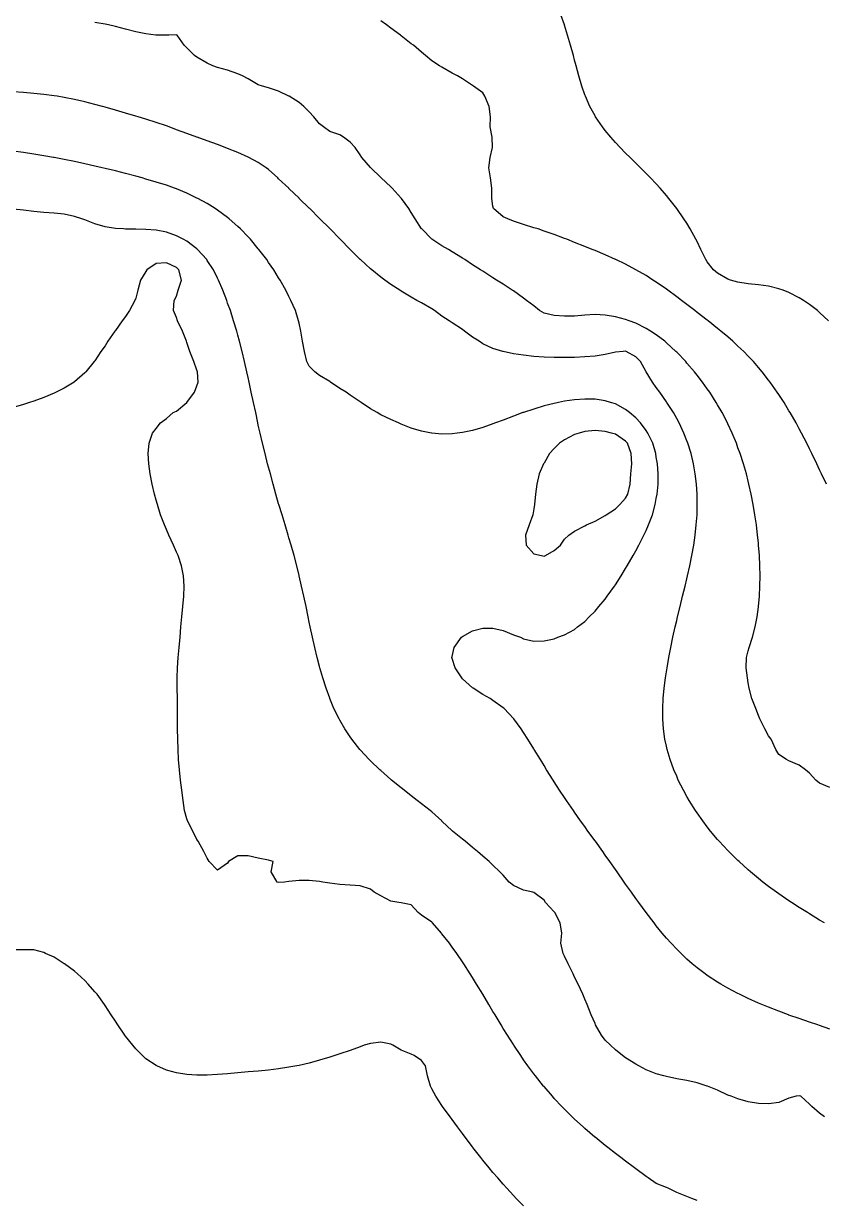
# Model space of a CAD drawing. Extents: x 771911 to 772814, y 1416488 to 1417835.
# Drawn here: x 772115.4 to 772193.8, y 1417049.1 to 1417164.3 of the extents above; entities that cross this region are included whole.
import ezdxf

# ---------------------------------------------------------------- set-up
doc = ezdxf.new("R2010")
doc.units = 0
doc.header["$MEASUREMENT"] = 0
for name, color, linetype in [('751', 1, 'CONTINUOUS'), ('751.5', 1, 'CONTINUOUS'), ('752', 1, 'CONTINUOUS'), ('752.5', 1, 'CONTINUOUS'), ('753', 1, 'CONTINUOUS'), ('753.5', 1, 'CONTINUOUS'), ('754', 1, 'CONTINUOUS'), ('754.5', 1, 'CONTINUOUS')]:
    doc.layers.add(name, color=color, linetype=linetype)

msp = doc.modelspace()

# ---------------------------------------------------------------- linework, layer by layer
at = {"layer": '751', "color": 0, "linetype": 'Continuous'}
msp.add_polyline3d([(772164.43, 1417048.47, 751), (772163.71, 1417049.21, 751), (772163.43, 1417049.5, 751), (772162.78, 1417050.21, 751), (772162.43, 1417050.59, 751), (772161.89, 1417051.21, 751), (772161.43, 1417051.74, 751), (772161.05, 1417052.21, 751), (772160.43, 1417052.97, 751), (772160.25, 1417053.21, 751), (772159.47, 1417054.21, 751), (772159.43, 1417054.25, 751), (772158.71, 1417055.21, 751), (772158.43, 1417055.57, 751), (772157.96, 1417056.21, 751), (772157.43, 1417056.93, 751), (772157.23, 1417057.21, 751), (772156.5, 1417058.21, 751), (772156.43, 1417058.31, 751), (772155.82, 1417059.21, 751), (772155.43, 1417059.96, 751), (772155.31, 1417060.21, 751), (772155.02, 1417061.21, 751), (772154.81, 1417062.21, 751), (772154.43, 1417062.73, 751), (772153.7, 1417063.21, 751), (772153.43, 1417063.35, 751), (772152.43, 1417063.74, 751), (772151.63, 1417064.21, 751), (772151.43, 1417064.32, 751), (772150.43, 1417064.53, 751), (772149.43, 1417064.39, 751), (772148.82, 1417064.21, 751), (772148.43, 1417064.07, 751), (772147.43, 1417063.71, 751), (772146.43, 1417063.36, 751), (772145.94, 1417063.21, 751), (772145.43, 1417063.04, 751), (772144.43, 1417062.74, 751), (772143.43, 1417062.47, 751), (772142.43, 1417062.24, 751), (772142.22, 1417062.21, 751), (772141.43, 1417062.06, 751), (772140.43, 1417061.91, 751), (772139.43, 1417061.76, 751), (772138.43, 1417061.66, 751), (772137.43, 1417061.6, 751), (772136.43, 1417061.52, 751), (772135.43, 1417061.42, 751), (772134.43, 1417061.34, 751), (772133.43, 1417061.29, 751), (772132.43, 1417061.29, 751), (772131.43, 1417061.36, 751), (772130.43, 1417061.52, 751), (772129.43, 1417061.79, 751), (772128.48, 1417062.21, 751), (772128.43, 1417062.23, 751), (772127.43, 1417062.89, 751), (772127.09, 1417063.21, 751), (772126.43, 1417063.87, 751), (772126.14, 1417064.21, 751), (772125.43, 1417065.09, 751), (772125.35, 1417065.21, 751), (772124.66, 1417066.21, 751), (772124.43, 1417066.56, 751), (772124.03, 1417067.21, 751), (772123.43, 1417068.12, 751), (772123.38, 1417068.21, 751), (772122.64, 1417069.21, 751), (772122.43, 1417069.46, 751), (772121.76, 1417070.21, 751), (772121.43, 1417070.55, 751), (772120.72, 1417071.21, 751), (772120.43, 1417071.46, 751), (772119.44, 1417072.21, 751), (772119.43, 1417072.21, 751), (772118.43, 1417072.84, 751), (772117.6, 1417073.21, 751), (772117.43, 1417073.29, 751), (772116.43, 1417073.57, 751), (772115.43, 1417073.58, 751), (772114.43, 1417073.58, 751)], dxfattribs=at)
at = {"layer": '751.5', "color": 0, "linetype": 'Continuous'}
msp.add_polyline3d([(772181.43, 1417049, 751.5), (772180.91, 1417049.21, 751.5), (772180.43, 1417049.38, 751.5), (772179.43, 1417049.78, 751.5), (772178.59, 1417050.21, 751.5), (772178.43, 1417050.28, 751.5), (772177.43, 1417050.67, 751.5), (772176.62, 1417051.21, 751.5), (772176.43, 1417051.34, 751.5), (772175.43, 1417052.1, 751.5), (772175.29, 1417052.21, 751.5), (772174.43, 1417052.85, 751.5), (772173.97, 1417053.21, 751.5), (772173.43, 1417053.61, 751.5), (772172.67, 1417054.21, 751.5), (772172.43, 1417054.39, 751.5), (772171.43, 1417055.2, 751.5), (772171.42, 1417055.21, 751.5), (772170.43, 1417056.05, 751.5), (772170.26, 1417056.21, 751.5), (772169.43, 1417056.96, 751.5), (772169.18, 1417057.21, 751.5), (772168.43, 1417057.94, 751.5), (772168.18, 1417058.21, 751.5), (772167.43, 1417059, 751.5), (772167.25, 1417059.21, 751.5), (772166.43, 1417060.16, 751.5), (772166.39, 1417060.21, 751.5), (772165.6, 1417061.21, 751.5), (772165.43, 1417061.42, 751.5), (772164.85, 1417062.21, 751.5), (772164.43, 1417062.8, 751.5), (772164.15, 1417063.21, 751.5), (772163.48, 1417064.21, 751.5), (772163.43, 1417064.28, 751.5), (772162.85, 1417065.21, 751.5), (772162.43, 1417065.87, 751.5), (772162.23, 1417066.21, 751.5), (772161.63, 1417067.21, 751.5), (772161.43, 1417067.53, 751.5), (772161.03, 1417068.21, 751.5), (772160.43, 1417069.21, 751.5), (772160.43, 1417069.21, 751.5), (772159.83, 1417070.21, 751.5), (772159.43, 1417070.84, 751.5), (772159.2, 1417071.21, 751.5), (772158.56, 1417072.21, 751.5), (772158.43, 1417072.39, 751.5), (772157.9, 1417073.21, 751.5), (772157.43, 1417073.84, 751.5), (772157.18, 1417074.21, 751.5), (772156.43, 1417075.13, 751.5), (772156.37, 1417075.21, 751.5), (772155.51, 1417076.21, 751.5), (772155.43, 1417076.28, 751.5), (772154.43, 1417076.96, 751.5), (772154.11, 1417077.21, 751.5), (772153.43, 1417077.97, 751.5), (772152.43, 1417078.16, 751.5), (772152.21, 1417078.21, 751.5), (772151.43, 1417078.35, 751.5), (772150.43, 1417078.87, 751.5), (772149.79, 1417079.21, 751.5), (772149.43, 1417079.52, 751.5), (772148.43, 1417079.85, 751.5), (772147.43, 1417079.91, 751.5), (772146.43, 1417079.98, 751.5), (772145.43, 1417080.11, 751.5), (772144.76, 1417080.21, 751.5), (772144.43, 1417080.26, 751.5), (772143.43, 1417080.37, 751.5), (772142.43, 1417080.35, 751.5), (772141.43, 1417080.25, 751.5), (772140.99, 1417080.21, 751.5), (772140.43, 1417080.18, 751.5), (772140.27, 1417080.21, 751.5), (772139.7, 1417081.21, 751.5), (772139.89, 1417082.21, 751.5), (772139.43, 1417082.36, 751.5), (772138.43, 1417082.55, 751.5), (772137.43, 1417082.78, 751.5), (772136.43, 1417082.78, 751.5), (772135.53, 1417082.21, 751.5), (772135.43, 1417082.07, 751.5), (772134.43, 1417081.38, 751.5), (772133.63, 1417082.21, 751.5), (772133.43, 1417082.55, 751.5), (772133.1, 1417083.21, 751.5), (772132.55, 1417084.21, 751.5), (772132.43, 1417084.39, 751.5), (772132.01, 1417085.21, 751.5), (772131.51, 1417086.21, 751.5), (772131.43, 1417086.41, 751.5), (772131.22, 1417087.21, 751.5), (772131.09, 1417088.21, 751.5), (772130.95, 1417089.21, 751.5), (772130.83, 1417090.21, 751.5), (772130.72, 1417091.21, 751.5), (772130.63, 1417092.21, 751.5), (772130.58, 1417093.21, 751.5), (772130.54, 1417094.21, 751.5), (772130.53, 1417095.21, 751.5), (772130.52, 1417096.21, 751.5), (772130.52, 1417097.21, 751.5), (772130.51, 1417098.21, 751.5), (772130.49, 1417099.21, 751.5), (772130.5, 1417100.21, 751.5), (772130.53, 1417101.21, 751.5), (772130.59, 1417102.21, 751.5), (772130.68, 1417103.21, 751.5), (772130.77, 1417104.21, 751.5), (772130.85, 1417105.21, 751.5), (772130.93, 1417106.21, 751.5), (772131.03, 1417107.21, 751.5), (772131.13, 1417108.21, 751.5), (772131.18, 1417109.21, 751.5), (772131.12, 1417110.21, 751.5), (772130.92, 1417111.21, 751.5), (772130.57, 1417112.21, 751.5), (772130.43, 1417112.55, 751.5), (772130.12, 1417113.21, 751.5), (772129.66, 1417114.21, 751.5), (772129.43, 1417114.76, 751.5), (772129.23, 1417115.21, 751.5), (772128.86, 1417116.21, 751.5), (772128.55, 1417117.21, 751.5), (772128.43, 1417117.65, 751.5), (772128.28, 1417118.21, 751.5), (772128.05, 1417119.21, 751.5), (772127.85, 1417120.21, 751.5), (772127.71, 1417121.21, 751.5), (772127.65, 1417122.21, 751.5), (772127.73, 1417123.21, 751.5), (772128.08, 1417124.21, 751.5), (772128.43, 1417124.66, 751.5), (772128.84, 1417125.21, 751.5), (772129.43, 1417125.63, 751.5), (772130.1, 1417126.21, 751.5), (772130.43, 1417126.37, 751.5), (772131.43, 1417127.21, 751.5), (772131.43, 1417127.21, 751.5), (772132.2, 1417128.21, 751.5), (772132.43, 1417128.83, 751.5), (772132.54, 1417129.21, 751.5), (772132.48, 1417130.21, 751.5), (772132.43, 1417130.37, 751.5), (772132.13, 1417131.21, 751.5), (772131.73, 1417132.21, 751.5), (772131.43, 1417133.07, 751.5), (772131.39, 1417133.21, 751.5), (772131.01, 1417134.21, 751.5), (772130.53, 1417135.21, 751.5), (772130.43, 1417135.54, 751.5), (772130.14, 1417136.21, 751.5), (772130.2, 1417137.21, 751.5), (772130.43, 1417137.63, 751.5), (772130.6, 1417138.21, 751.5), (772130.92, 1417139.21, 751.5), (772130.65, 1417140.21, 751.5), (772130.43, 1417140.42, 751.5), (772129.43, 1417140.9, 751.5), (772128.43, 1417140.84, 751.5), (772127.52, 1417140.21, 751.5), (772127.43, 1417140.05, 751.5), (772126.88, 1417139.21, 751.5), (772126.62, 1417138.21, 751.5), (772126.43, 1417137.42, 751.5), (772126.35, 1417137.21, 751.5), (772125.82, 1417136.21, 751.5), (772125.43, 1417135.64, 751.5), (772125.09, 1417135.21, 751.5), (772124.43, 1417134.27, 751.5), (772124.38, 1417134.21, 751.5), (772123.68, 1417133.21, 751.5), (772123.43, 1417132.77, 751.5), (772123.02, 1417132.21, 751.5), (772122.43, 1417131.3, 751.5), (772122.35, 1417131.21, 751.5), (772121.53, 1417130.21, 751.5), (772121.43, 1417130.1, 751.5), (772120.43, 1417129.24, 751.5), (772120.39, 1417129.21, 751.5), (772119.43, 1417128.61, 751.5), (772118.63, 1417128.21, 751.5), (772118.43, 1417128.12, 751.5), (772117.43, 1417127.71, 751.5), (772116.43, 1417127.34, 751.5), (772116.02, 1417127.21, 751.5), (772115.43, 1417127.01, 751.5), (772114.43, 1417126.71, 751.5)], dxfattribs=at)
at = {"layer": '752', "color": 0, "linetype": 'Continuous'}
for points in [[(772193.92, 1417057.21, 752), (772193.43, 1417057.56, 752), (772192.67, 1417058.21, 752), (772192.43, 1417058.44, 752), (772191.58, 1417059.21, 752), (772191.43, 1417059.26, 752), (772191.14, 1417059.21, 752), (772190.43, 1417059.03, 752), (772189.43, 1417058.6, 752), (772188.43, 1417058.48, 752), (772187.43, 1417058.52, 752), (772186.43, 1417058.68, 752), (772185.43, 1417058.96, 752), (772184.76, 1417059.21, 752), (772184.43, 1417059.33, 752), (772183.43, 1417059.82, 752), (772182.44, 1417060.21, 752), (772182.43, 1417060.21, 752), (772181.43, 1417060.54, 752), (772180.43, 1417060.76, 752), (772179.43, 1417060.94, 752), (772178.43, 1417061.14, 752), (772178.17, 1417061.21, 752), (772177.43, 1417061.41, 752), (772176.43, 1417061.82, 752), (772175.71, 1417062.21, 752), (772175.43, 1417062.36, 752), (772174.43, 1417062.97, 752), (772174.13, 1417063.21, 752), (772173.43, 1417063.76, 752), (772172.96, 1417064.21, 752), (772172.43, 1417064.73, 752), (772172.05, 1417065.21, 752), (772171.48, 1417066.21, 752), (772171.43, 1417066.34, 752), (772171.06, 1417067.21, 752), (772170.66, 1417068.21, 752), (772170.43, 1417068.74, 752), (772170.23, 1417069.21, 752), (772169.77, 1417070.21, 752), (772169.43, 1417070.9, 752), (772169.29, 1417071.21, 752), (772168.79, 1417072.21, 752), (772168.43, 1417072.94, 752), (772168.31, 1417073.21, 752), (772168.07, 1417074.21, 752), (772168.17, 1417075.21, 752), (772168.02, 1417076.21, 752), (772167.49, 1417077.21, 752), (772167.43, 1417077.29, 752), (772166.59, 1417078.21, 752), (772166.43, 1417078.42, 752), (772165.43, 1417079.18, 752), (772165.32, 1417079.21, 752), (772164.43, 1417079.43, 752), (772163.43, 1417079.87, 752), (772163.02, 1417080.21, 752), (772162.43, 1417080.87, 752), (772162.1, 1417081.21, 752), (772161.43, 1417081.86, 752), (772161.05, 1417082.21, 752), (772160.43, 1417082.75, 752), (772159.9, 1417083.21, 752), (772159.43, 1417083.61, 752), (772158.69, 1417084.21, 752), (772158.43, 1417084.42, 752), (772157.46, 1417085.21, 752), (772157.43, 1417085.23, 752), (772156.43, 1417086.18, 752), (772156.41, 1417086.21, 752), (772155.43, 1417087.09, 752), (772155.28, 1417087.21, 752), (772154.43, 1417087.88, 752), (772154, 1417088.21, 752), (772153.43, 1417088.65, 752), (772152.72, 1417089.21, 752), (772152.43, 1417089.43, 752), (772151.5, 1417090.21, 752), (772151.43, 1417090.26, 752), (772150.43, 1417091.14, 752), (772150.36, 1417091.21, 752), (772149.43, 1417092.09, 752), (772149.31, 1417092.21, 752), (772148.43, 1417093.17, 752), (772148.4, 1417093.21, 752), (772147.6, 1417094.21, 752), (772147.43, 1417094.45, 752), (772146.92, 1417095.21, 752), (772146.43, 1417096.06, 752), (772146.35, 1417096.21, 752), (772145.85, 1417097.21, 752), (772145.44, 1417098.21, 752), (772145.43, 1417098.22, 752), (772145.07, 1417099.21, 752), (772144.75, 1417100.21, 752), (772144.46, 1417101.21, 752), (772144.43, 1417101.32, 752), (772144.2, 1417102.21, 752), (772143.97, 1417103.21, 752), (772143.75, 1417104.21, 752), (772143.53, 1417105.21, 752), (772143.43, 1417105.69, 752), (772143.33, 1417106.21, 752), (772143.12, 1417107.21, 752), (772142.9, 1417108.21, 752), (772142.68, 1417109.21, 752), (772142.44, 1417110.21, 752), (772142.43, 1417110.24, 752), (772142.2, 1417111.21, 752), (772141.94, 1417112.21, 752), (772141.66, 1417113.21, 752), (772141.43, 1417113.95, 752), (772141.36, 1417114.21, 752), (772141.06, 1417115.21, 752), (772140.76, 1417116.21, 752), (772140.45, 1417117.21, 752), (772140.43, 1417117.28, 752), (772140.17, 1417118.21, 752), (772139.89, 1417119.21, 752), (772139.62, 1417120.21, 752), (772139.43, 1417120.88, 752), (772139.35, 1417121.21, 752), (772139.1, 1417122.21, 752), (772138.85, 1417123.21, 752), (772138.62, 1417124.21, 752), (772138.43, 1417125, 752), (772138.39, 1417125.21, 752), (772138.18, 1417126.21, 752), (772137.97, 1417127.21, 752), (772137.75, 1417128.21, 752), (772137.53, 1417129.21, 752), (772137.43, 1417129.64, 752), (772137.31, 1417130.21, 752), (772137.09, 1417131.21, 752), (772136.85, 1417132.21, 752), (772136.6, 1417133.21, 752), (772136.43, 1417133.79, 752), (772136.32, 1417134.21, 752), (772136.02, 1417135.21, 752), (772135.7, 1417136.21, 752), (772135.43, 1417136.95, 752), (772135.35, 1417137.21, 752), (772134.97, 1417138.21, 752), (772134.54, 1417139.21, 752), (772134.43, 1417139.4, 752), (772134.04, 1417140.21, 752), (772133.43, 1417141.12, 752), (772133.38, 1417141.21, 752), (772132.48, 1417142.21, 752), (772132.43, 1417142.25, 752), (772131.43, 1417143.01, 752), (772131.07, 1417143.21, 752), (772130.43, 1417143.54, 752), (772129.43, 1417143.9, 752), (772128.43, 1417144.08, 752), (772127.43, 1417144.16, 752), (772126.43, 1417144.18, 752), (772125.43, 1417144.2, 752), (772125.24, 1417144.21, 752), (772124.43, 1417144.26, 752), (772123.43, 1417144.42, 752), (772122.43, 1417144.72, 752), (772121.43, 1417145.1, 752), (772121.14, 1417145.21, 752), (772120.43, 1417145.43, 752), (772119.43, 1417145.65, 752), (772118.43, 1417145.75, 752), (772117.43, 1417145.82, 752), (772116.43, 1417145.93, 752), (772115.43, 1417146.05, 752), (772114.43, 1417146.16, 752)], [(772166.56, 1417112.21, 752), (772167.43, 1417112.7, 752), (772168.03, 1417113.21, 752), (772168.43, 1417113.82, 752), (772168.87, 1417114.21, 752), (772169.43, 1417114.6, 752), (772170.43, 1417115.12, 752), (772170.58, 1417115.21, 752), (772171.43, 1417115.58, 752), (772172.43, 1417116.13, 752), (772172.53, 1417116.21, 752), (772173.43, 1417116.77, 752), (772173.86, 1417117.21, 752), (772174.43, 1417117.84, 752), (772174.64, 1417118.21, 752), (772174.87, 1417119.21, 752), (772174.94, 1417120.21, 752), (772175.03, 1417121.21, 752), (772174.98, 1417122.21, 752), (772174.61, 1417123.21, 752), (772174.43, 1417123.42, 752), (772173.43, 1417124.1, 752), (772173.04, 1417124.21, 752), (772172.43, 1417124.36, 752), (772171.43, 1417124.45, 752), (772170.43, 1417124.37, 752), (772169.86, 1417124.21, 752), (772169.43, 1417124.08, 752), (772168.43, 1417123.56, 752), (772167.94, 1417123.21, 752), (772167.43, 1417122.7, 752), (772166.97, 1417122.21, 752), (772166.43, 1417121.27, 752), (772166.39, 1417121.21, 752), (772165.97, 1417120.21, 752), (772165.74, 1417119.21, 752), (772165.61, 1417118.21, 752), (772165.51, 1417117.21, 752), (772165.43, 1417116.79, 752), (772165.33, 1417116.21, 752), (772164.98, 1417115.21, 752), (772164.62, 1417114.21, 752), (772164.68, 1417113.21, 752), (772165.43, 1417112.36, 752), (772166.19, 1417112.21, 752), (772166.43, 1417112.16, 752), (772166.56, 1417112.21, 752)]]:
    msp.add_polyline3d(points, dxfattribs=at)
at = {"layer": '752.5', "color": 0, "linetype": 'Continuous'}
msp.add_polyline3d([(772194.43, 1417065.8, 752.5), (772193.43, 1417066.15, 752.5), (772193.25, 1417066.21, 752.5), (772192.43, 1417066.49, 752.5), (772191.43, 1417066.84, 752.5), (772190.43, 1417067.18, 752.5), (772190.37, 1417067.21, 752.5), (772189.43, 1417067.55, 752.5), (772188.43, 1417067.94, 752.5), (772187.77, 1417068.21, 752.5), (772187.43, 1417068.35, 752.5), (772186.43, 1417068.8, 752.5), (772185.58, 1417069.21, 752.5), (772185.43, 1417069.28, 752.5), (772184.43, 1417069.81, 752.5), (772183.75, 1417070.21, 752.5), (772183.43, 1417070.4, 752.5), (772182.43, 1417071.06, 752.5), (772182.22, 1417071.21, 752.5), (772181.43, 1417071.8, 752.5), (772180.95, 1417072.21, 752.5), (772180.43, 1417072.66, 752.5), (772179.86, 1417073.21, 752.5), (772179.43, 1417073.63, 752.5), (772178.9, 1417074.21, 752.5), (772178.43, 1417074.72, 752.5), (772178.02, 1417075.21, 752.5), (772177.43, 1417075.92, 752.5), (772177.21, 1417076.21, 752.5), (772176.44, 1417077.21, 752.5), (772176.43, 1417077.22, 752.5), (772175.71, 1417078.21, 752.5), (772175.43, 1417078.59, 752.5), (772175, 1417079.21, 752.5), (772174.43, 1417080, 752.5), (772174.29, 1417080.21, 752.5), (772173.59, 1417081.21, 752.5), (772173.43, 1417081.43, 752.5), (772172.89, 1417082.21, 752.5), (772172.43, 1417082.85, 752.5), (772172.18, 1417083.21, 752.5), (772171.46, 1417084.21, 752.5), (772171.43, 1417084.24, 752.5), (772170.74, 1417085.21, 752.5), (772170.43, 1417085.64, 752.5), (772170.02, 1417086.21, 752.5), (772169.43, 1417087.05, 752.5), (772169.32, 1417087.21, 752.5), (772168.63, 1417088.21, 752.5), (772168.43, 1417088.51, 752.5), (772167.96, 1417089.21, 752.5), (772167.43, 1417090.04, 752.5), (772167.32, 1417090.21, 752.5), (772166.69, 1417091.21, 752.5), (772166.43, 1417091.64, 752.5), (772166.08, 1417092.21, 752.5), (772165.47, 1417093.21, 752.5), (772165.43, 1417093.28, 752.5), (772164.85, 1417094.21, 752.5), (772164.43, 1417094.88, 752.5), (772164.2, 1417095.21, 752.5), (772163.47, 1417096.21, 752.5), (772163.43, 1417096.25, 752.5), (772162.53, 1417097.21, 752.5), (772162.43, 1417097.29, 752.5), (772161.43, 1417098.01, 752.5), (772161.14, 1417098.21, 752.5), (772160.43, 1417098.58, 752.5), (772159.48, 1417099.21, 752.5), (772159.43, 1417099.23, 752.5), (772158.43, 1417100.14, 752.5), (772158.38, 1417100.21, 752.5), (772157.72, 1417101.21, 752.5), (772157.43, 1417102.13, 752.5), (772157.41, 1417102.21, 752.5), (772157.43, 1417102.31, 752.5), (772157.63, 1417103.21, 752.5), (772158.36, 1417104.21, 752.5), (772158.43, 1417104.27, 752.5), (772159.43, 1417104.83, 752.5), (772160.43, 1417105.09, 752.5), (772161.43, 1417105.09, 752.5), (772162.43, 1417104.87, 752.5), (772163.43, 1417104.45, 752.5), (772164.12, 1417104.21, 752.5), (772164.43, 1417104.05, 752.5), (772165.43, 1417103.82, 752.5), (772166.43, 1417103.84, 752.5), (772167.43, 1417104.06, 752.5), (772167.79, 1417104.21, 752.5), (772168.43, 1417104.43, 752.5), (772169.43, 1417104.97, 752.5), (772169.72, 1417105.21, 752.5), (772170.43, 1417105.73, 752.5), (772170.87, 1417106.21, 752.5), (772171.43, 1417106.75, 752.5), (772171.79, 1417107.21, 752.5), (772172.43, 1417107.94, 752.5), (772172.62, 1417108.21, 752.5), (772173.34, 1417109.21, 752.5), (772173.43, 1417109.34, 752.5), (772173.98, 1417110.21, 752.5), (772174.43, 1417110.94, 752.5), (772174.58, 1417111.21, 752.5), (772175.16, 1417112.21, 752.5), (772175.43, 1417112.68, 752.5), (772175.71, 1417113.21, 752.5), (772176.22, 1417114.21, 752.5), (772176.43, 1417114.65, 752.5), (772176.67, 1417115.21, 752.5), (772177.05, 1417116.21, 752.5), (772177.32, 1417117.21, 752.5), (772177.43, 1417117.81, 752.5), (772177.51, 1417118.21, 752.5), (772177.61, 1417119.21, 752.5), (772177.63, 1417120.21, 752.5), (772177.55, 1417121.21, 752.5), (772177.43, 1417121.86, 752.5), (772177.38, 1417122.21, 752.5), (772177.09, 1417123.21, 752.5), (772176.6, 1417124.21, 752.5), (772176.43, 1417124.47, 752.5), (772175.89, 1417125.21, 752.5), (772175.43, 1417125.71, 752.5), (772174.82, 1417126.21, 752.5), (772174.43, 1417126.53, 752.5), (772173.43, 1417127.06, 752.5), (772172.95, 1417127.21, 752.5), (772172.43, 1417127.38, 752.5), (772171.43, 1417127.52, 752.5), (772170.43, 1417127.53, 752.5), (772169.43, 1417127.46, 752.5), (772168.43, 1417127.32, 752.5), (772167.85, 1417127.21, 752.5), (772167.43, 1417127.12, 752.5), (772166.43, 1417126.87, 752.5), (772165.43, 1417126.56, 752.5), (772164.43, 1417126.23, 752.5), (772164.37, 1417126.21, 752.5), (772163.43, 1417125.85, 752.5), (772162.43, 1417125.47, 752.5), (772161.69, 1417125.21, 752.5), (772161.43, 1417125.1, 752.5), (772160.43, 1417124.75, 752.5), (772159.43, 1417124.47, 752.5), (772158.43, 1417124.26, 752.5), (772157.93, 1417124.21, 752.5), (772157.43, 1417124.14, 752.5), (772156.43, 1417124.11, 752.5), (772155.43, 1417124.2, 752.5), (772155.41, 1417124.21, 752.5), (772154.43, 1417124.39, 752.5), (772153.43, 1417124.7, 752.5), (772152.43, 1417125.09, 752.5), (772152.18, 1417125.21, 752.5), (772151.43, 1417125.53, 752.5), (772150.43, 1417126.01, 752.5), (772150.09, 1417126.21, 752.5), (772149.43, 1417126.57, 752.5), (772148.51, 1417127.21, 752.5), (772148.43, 1417127.26, 752.5), (772147.43, 1417127.94, 752.5), (772147.03, 1417128.21, 752.5), (772146.43, 1417128.58, 752.5), (772145.5, 1417129.21, 752.5), (772145.43, 1417129.25, 752.5), (772144.43, 1417129.86, 752.5), (772143.97, 1417130.21, 752.5), (772143.43, 1417130.75, 752.5), (772143.18, 1417131.21, 752.5), (772142.96, 1417132.21, 752.5), (772142.78, 1417133.21, 752.5), (772142.62, 1417134.21, 752.5), (772142.43, 1417134.98, 752.5), (772142.39, 1417135.21, 752.5), (772142.07, 1417136.21, 752.5), (772141.64, 1417137.21, 752.5), (772141.43, 1417137.59, 752.5), (772141.14, 1417138.21, 752.5), (772140.57, 1417139.21, 752.5), (772140.43, 1417139.41, 752.5), (772139.95, 1417140.21, 752.5), (772139.43, 1417140.94, 752.5), (772139.26, 1417141.21, 752.5), (772138.5, 1417142.21, 752.5), (772138.43, 1417142.28, 752.5), (772137.66, 1417143.21, 752.5), (772137.43, 1417143.44, 752.5), (772136.7, 1417144.21, 752.5), (772136.43, 1417144.45, 752.5), (772135.57, 1417145.21, 752.5), (772135.43, 1417145.32, 752.5), (772134.43, 1417146.06, 752.5), (772134.22, 1417146.21, 752.5), (772133.43, 1417146.7, 752.5), (772132.5, 1417147.21, 752.5), (772132.43, 1417147.24, 752.5), (772131.43, 1417147.72, 752.5), (772130.43, 1417148.13, 752.5), (772130.21, 1417148.21, 752.5), (772129.43, 1417148.49, 752.5), (772128.43, 1417148.81, 752.5), (772127.43, 1417149.1, 752.5), (772127.06, 1417149.21, 752.5), (772126.43, 1417149.38, 752.5), (772125.43, 1417149.64, 752.5), (772124.43, 1417149.9, 752.5), (772123.43, 1417150.14, 752.5), (772123.15, 1417150.21, 752.5), (772122.43, 1417150.38, 752.5), (772121.43, 1417150.6, 752.5), (772120.43, 1417150.81, 752.5), (772119.43, 1417151.01, 752.5), (772118.43, 1417151.2, 752.5), (772118.38, 1417151.21, 752.5), (772117.43, 1417151.37, 752.5), (772116.43, 1417151.54, 752.5), (772115.43, 1417151.7, 752.5), (772114.43, 1417151.85, 752.5)], dxfattribs=at)
at = {"layer": '753', "color": 0, "linetype": 'Continuous'}
msp.add_polyline3d([(772193.92, 1417076.21, 753), (772193.43, 1417076.49, 753), (772192.43, 1417077.09, 753), (772192.24, 1417077.21, 753), (772191.43, 1417077.71, 753), (772190.67, 1417078.21, 753), (772190.43, 1417078.36, 753), (772189.43, 1417079.05, 753), (772189.22, 1417079.21, 753), (772188.43, 1417079.78, 753), (772187.88, 1417080.21, 753), (772187.43, 1417080.56, 753), (772186.66, 1417081.21, 753), (772186.43, 1417081.4, 753), (772185.54, 1417082.21, 753), (772185.43, 1417082.31, 753), (772184.53, 1417083.21, 753), (772184.43, 1417083.3, 753), (772183.6, 1417084.21, 753), (772183.43, 1417084.39, 753), (772182.75, 1417085.21, 753), (772182.43, 1417085.61, 753), (772181.98, 1417086.21, 753), (772181.43, 1417086.99, 753), (772181.28, 1417087.21, 753), (772180.65, 1417088.21, 753), (772180.43, 1417088.59, 753), (772180.09, 1417089.21, 753), (772179.59, 1417090.21, 753), (772179.43, 1417090.58, 753), (772179.16, 1417091.21, 753), (772178.8, 1417092.21, 753), (772178.51, 1417093.21, 753), (772178.43, 1417093.53, 753), (772178.28, 1417094.21, 753), (772178.13, 1417095.21, 753), (772178.06, 1417096.21, 753), (772178.06, 1417097.21, 753), (772178.11, 1417098.21, 753), (772178.21, 1417099.21, 753), (772178.34, 1417100.21, 753), (772178.43, 1417100.81, 753), (772178.49, 1417101.21, 753), (772178.66, 1417102.21, 753), (772178.85, 1417103.21, 753), (772179.06, 1417104.21, 753), (772179.28, 1417105.21, 753), (772179.43, 1417105.85, 753), (772179.52, 1417106.21, 753), (772179.76, 1417107.21, 753), (772180.01, 1417108.21, 753), (772180.26, 1417109.21, 753), (772180.43, 1417109.93, 753), (772180.5, 1417110.21, 753), (772180.72, 1417111.21, 753), (772180.92, 1417112.21, 753), (772181.1, 1417113.21, 753), (772181.24, 1417114.21, 753), (772181.35, 1417115.21, 753), (772181.42, 1417116.21, 753), (772181.43, 1417116.55, 753), (772181.45, 1417117.21, 753), (772181.43, 1417118.21, 753), (772181.43, 1417118.22, 753), (772181.37, 1417119.21, 753), (772181.25, 1417120.21, 753), (772181.08, 1417121.21, 753), (772180.84, 1417122.21, 753), (772180.52, 1417123.21, 753), (772180.43, 1417123.44, 753), (772180.14, 1417124.21, 753), (772179.68, 1417125.21, 753), (772179.43, 1417125.65, 753), (772179.12, 1417126.21, 753), (772178.48, 1417127.21, 753), (772178.43, 1417127.28, 753), (772177.78, 1417128.21, 753), (772177.43, 1417128.69, 753), (772177.07, 1417129.21, 753), (772176.44, 1417130.21, 753), (772176.43, 1417130.21, 753), (772175.9, 1417131.21, 753), (772175.43, 1417131.69, 753), (772174.48, 1417132.21, 753), (772174.43, 1417132.22, 753), (772174.18, 1417132.21, 753), (772173.43, 1417132.13, 753), (772172.43, 1417131.91, 753), (772171.43, 1417131.76, 753), (772170.43, 1417131.67, 753), (772169.43, 1417131.62, 753), (772168.43, 1417131.6, 753), (772167.43, 1417131.61, 753), (772166.43, 1417131.64, 753), (772165.43, 1417131.72, 753), (772164.43, 1417131.83, 753), (772163.43, 1417131.99, 753), (772162.43, 1417132.2, 753), (772162.41, 1417132.21, 753), (772161.43, 1417132.51, 753), (772160.43, 1417132.97, 753), (772160.07, 1417133.21, 753), (772159.43, 1417133.61, 753), (772158.65, 1417134.21, 753), (772158.43, 1417134.35, 753), (772157.43, 1417135.01, 753), (772157.13, 1417135.21, 753), (772156.43, 1417135.68, 753), (772155.69, 1417136.21, 753), (772155.43, 1417136.37, 753), (772154.43, 1417136.97, 753), (772153.98, 1417137.21, 753), (772153.43, 1417137.53, 753), (772152.43, 1417138.12, 753), (772152.3, 1417138.21, 753), (772151.43, 1417138.78, 753), (772150.82, 1417139.21, 753), (772150.43, 1417139.5, 753), (772149.55, 1417140.21, 753), (772149.43, 1417140.3, 753), (772148.44, 1417141.21, 753), (772148.43, 1417141.21, 753), (772147.43, 1417142.2, 753), (772147.43, 1417142.21, 753), (772146.46, 1417143.21, 753), (772146.43, 1417143.23, 753), (772145.48, 1417144.21, 753), (772145.43, 1417144.25, 753), (772144.48, 1417145.21, 753), (772144.43, 1417145.25, 753), (772143.47, 1417146.21, 753), (772143.43, 1417146.24, 753), (772142.45, 1417147.21, 753), (772142.43, 1417147.22, 753), (772141.43, 1417148.19, 753), (772141.42, 1417148.21, 753), (772140.43, 1417149.14, 753), (772140.36, 1417149.21, 753), (772139.43, 1417150.03, 753), (772139.2, 1417150.21, 753), (772138.43, 1417150.72, 753), (772137.5, 1417151.21, 753), (772137.43, 1417151.24, 753), (772136.43, 1417151.69, 753), (772135.43, 1417152.11, 753), (772135.19, 1417152.21, 753), (772134.43, 1417152.5, 753), (772133.43, 1417152.86, 753), (772132.46, 1417153.21, 753), (772132.43, 1417153.22, 753), (772131.43, 1417153.57, 753), (772130.43, 1417153.94, 753), (772129.7, 1417154.21, 753), (772129.43, 1417154.31, 753), (772128.43, 1417154.66, 753), (772127.43, 1417154.97, 753), (772126.65, 1417155.21, 753), (772126.43, 1417155.27, 753), (772125.43, 1417155.56, 753), (772124.43, 1417155.85, 753), (772123.43, 1417156.14, 753), (772123.18, 1417156.21, 753), (772122.43, 1417156.42, 753), (772121.43, 1417156.67, 753), (772120.43, 1417156.9, 753), (772119.43, 1417157.09, 753), (772118.72, 1417157.21, 753), (772118.43, 1417157.25, 753), (772117.43, 1417157.39, 753), (772116.43, 1417157.5, 753), (772115.43, 1417157.59, 753), (772114.43, 1417157.66, 753)], dxfattribs=at)
at = {"layer": '753.5', "color": 0, "linetype": 'Continuous'}
msp.add_polyline3d([(772194.43, 1417089.48, 753.5), (772193.43, 1417089.91, 753.5), (772193.05, 1417090.21, 753.5), (772192.43, 1417090.89, 753.5), (772192.06, 1417091.21, 753.5), (772191.43, 1417091.67, 753.5), (772190.43, 1417092.1, 753.5), (772190.2, 1417092.21, 753.5), (772189.43, 1417092.72, 753.5), (772189.14, 1417093.21, 753.5), (772188.68, 1417094.21, 753.5), (772188.43, 1417094.53, 753.5), (772188.06, 1417095.21, 753.5), (772187.59, 1417096.21, 753.5), (772187.43, 1417096.54, 753.5), (772187.18, 1417097.21, 753.5), (772186.79, 1417098.21, 753.5), (772186.52, 1417099.21, 753.5), (772186.43, 1417099.74, 753.5), (772186.37, 1417100.21, 753.5), (772186.25, 1417101.21, 753.5), (772186.26, 1417102.21, 753.5), (772186.43, 1417102.88, 753.5), (772186.54, 1417103.21, 753.5), (772186.87, 1417104.21, 753.5), (772187.11, 1417105.21, 753.5), (772187.3, 1417106.21, 753.5), (772187.43, 1417107.17, 753.5), (772187.44, 1417107.21, 753.5), (772187.53, 1417108.21, 753.5), (772187.59, 1417109.21, 753.5), (772187.6, 1417110.21, 753.5), (772187.58, 1417111.21, 753.5), (772187.53, 1417112.21, 753.5), (772187.46, 1417113.21, 753.5), (772187.43, 1417113.44, 753.5), (772187.36, 1417114.21, 753.5), (772187.24, 1417115.21, 753.5), (772187.1, 1417116.21, 753.5), (772186.93, 1417117.21, 753.5), (772186.74, 1417118.21, 753.5), (772186.51, 1417119.21, 753.5), (772186.43, 1417119.49, 753.5), (772186.26, 1417120.21, 753.5), (772185.97, 1417121.21, 753.5), (772185.64, 1417122.21, 753.5), (772185.43, 1417122.76, 753.5), (772185.28, 1417123.21, 753.5), (772184.87, 1417124.21, 753.5), (772184.43, 1417125.13, 753.5), (772184.4, 1417125.21, 753.5), (772183.89, 1417126.21, 753.5), (772183.43, 1417126.99, 753.5), (772183.31, 1417127.21, 753.5), (772182.67, 1417128.21, 753.5), (772182.43, 1417128.54, 753.5), (772181.97, 1417129.21, 753.5), (772181.43, 1417129.88, 753.5), (772181.18, 1417130.21, 753.5), (772180.43, 1417131.07, 753.5), (772180.32, 1417131.21, 753.5), (772179.43, 1417132.13, 753.5), (772179.36, 1417132.21, 753.5), (772178.43, 1417133.06, 753.5), (772178.26, 1417133.21, 753.5), (772177.43, 1417133.84, 753.5), (772176.86, 1417134.21, 753.5), (772176.43, 1417134.47, 753.5), (772175.43, 1417134.97, 753.5), (772174.77, 1417135.21, 753.5), (772174.43, 1417135.33, 753.5), (772173.43, 1417135.6, 753.5), (772172.43, 1417135.76, 753.5), (772171.43, 1417135.82, 753.5), (772170.43, 1417135.78, 753.5), (772169.43, 1417135.68, 753.5), (772168.43, 1417135.68, 753.5), (772167.43, 1417135.72, 753.5), (772166.43, 1417135.96, 753.5), (772165.99, 1417136.21, 753.5), (772165.43, 1417136.67, 753.5), (772164.71, 1417137.21, 753.5), (772164.43, 1417137.44, 753.5), (772163.43, 1417138.14, 753.5), (772163.32, 1417138.21, 753.5), (772162.43, 1417138.8, 753.5), (772161.79, 1417139.21, 753.5), (772161.43, 1417139.43, 753.5), (772160.43, 1417140.07, 753.5), (772160.22, 1417140.21, 753.5), (772159.43, 1417140.71, 753.5), (772158.66, 1417141.21, 753.5), (772158.43, 1417141.36, 753.5), (772157.43, 1417141.98, 753.5), (772157.07, 1417142.21, 753.5), (772156.43, 1417142.56, 753.5), (772155.44, 1417143.21, 753.5), (772155.43, 1417143.21, 753.5), (772154.45, 1417144.21, 753.5), (772154.43, 1417144.24, 753.5), (772153.79, 1417145.21, 753.5), (772153.43, 1417145.82, 753.5), (772153.17, 1417146.21, 753.5), (772152.46, 1417147.21, 753.5), (772152.43, 1417147.23, 753.5), (772151.55, 1417148.21, 753.5), (772151.43, 1417148.33, 753.5), (772150.47, 1417149.21, 753.5), (772150.43, 1417149.25, 753.5), (772149.46, 1417150.21, 753.5), (772149.43, 1417150.23, 753.5), (772148.58, 1417151.21, 753.5), (772148.43, 1417151.47, 753.5), (772147.94, 1417152.21, 753.5), (772147.43, 1417152.71, 753.5), (772146.8, 1417153.21, 753.5), (772146.43, 1417153.44, 753.5), (772145.43, 1417153.75, 753.5), (772144.82, 1417154.21, 753.5), (772144.43, 1417154.52, 753.5), (772143.87, 1417155.21, 753.5), (772143.43, 1417155.7, 753.5), (772142.9, 1417156.21, 753.5), (772142.43, 1417156.59, 753.5), (772141.47, 1417157.21, 753.5), (772141.43, 1417157.23, 753.5), (772140.43, 1417157.72, 753.5), (772139.43, 1417158.04, 753.5), (772138.84, 1417158.21, 753.5), (772138.43, 1417158.35, 753.5), (772137.43, 1417158.93, 753.5), (772136.88, 1417159.21, 753.5), (772136.43, 1417159.42, 753.5), (772135.43, 1417159.77, 753.5), (772134.43, 1417160.04, 753.5), (772133.97, 1417160.21, 753.5), (772133.43, 1417160.45, 753.5), (772132.43, 1417161.05, 753.5), (772132.2, 1417161.21, 753.5), (772131.43, 1417161.96, 753.5), (772131.16, 1417162.21, 753.5), (772130.5, 1417163.21, 753.5), (772130.43, 1417163.25, 753.5), (772129.67, 1417163.21, 753.5), (772129.43, 1417163.19, 753.5), (772128.43, 1417163.2, 753.5), (772128.4, 1417163.21, 753.5), (772127.43, 1417163.33, 753.5), (772126.43, 1417163.54, 753.5), (772125.43, 1417163.8, 753.5), (772124.43, 1417164.05, 753.5), (772123.75, 1417164.21, 753.5), (772123.43, 1417164.27, 753.5), (772122.43, 1417164.46, 753.5)], dxfattribs=at)
at = {"layer": '754', "color": 0, "linetype": 'Continuous'}
msp.add_polyline3d([(772194.11, 1417119.21, 754), (772193.63, 1417120.21, 754), (772193.43, 1417120.61, 754), (772193.15, 1417121.21, 754), (772192.67, 1417122.21, 754), (772192.43, 1417122.67, 754), (772192.17, 1417123.21, 754), (772191.66, 1417124.21, 754), (772191.43, 1417124.62, 754), (772191.12, 1417125.21, 754), (772190.55, 1417126.21, 754), (772190.43, 1417126.4, 754), (772189.95, 1417127.21, 754), (772189.43, 1417127.99, 754), (772189.29, 1417128.21, 754), (772188.58, 1417129.21, 754), (772188.43, 1417129.4, 754), (772187.81, 1417130.21, 754), (772187.43, 1417130.65, 754), (772186.95, 1417131.21, 754), (772186.43, 1417131.75, 754), (772186, 1417132.21, 754), (772185.43, 1417132.74, 754), (772184.94, 1417133.21, 754), (772184.43, 1417133.64, 754), (772183.77, 1417134.21, 754), (772183.43, 1417134.47, 754), (772182.51, 1417135.21, 754), (772182.43, 1417135.27, 754), (772181.43, 1417136.04, 754), (772181.22, 1417136.21, 754), (772180.43, 1417136.81, 754), (772179.9, 1417137.21, 754), (772179.43, 1417137.57, 754), (772178.55, 1417138.21, 754), (772178.43, 1417138.3, 754), (772177.43, 1417138.99, 754), (772177.09, 1417139.21, 754), (772176.43, 1417139.64, 754), (772175.44, 1417140.21, 754), (772175.43, 1417140.21, 754), (772174.43, 1417140.75, 754), (772173.46, 1417141.21, 754), (772173.43, 1417141.22, 754), (772172.43, 1417141.68, 754), (772171.43, 1417142.09, 754), (772171.14, 1417142.21, 754), (772170.43, 1417142.5, 754), (772169.43, 1417142.9, 754), (772168.65, 1417143.21, 754), (772168.43, 1417143.29, 754), (772167.43, 1417143.67, 754), (772166.43, 1417144.01, 754), (772165.86, 1417144.21, 754), (772165.43, 1417144.33, 754), (772164.43, 1417144.64, 754), (772163.43, 1417144.98, 754), (772162.89, 1417145.21, 754), (772162.43, 1417145.39, 754), (772161.48, 1417146.21, 754), (772161.43, 1417146.44, 754), (772161.33, 1417147.21, 754), (772161.33, 1417148.21, 754), (772161.18, 1417149.21, 754), (772161.03, 1417150.21, 754), (772161.15, 1417151.21, 754), (772161.37, 1417152.21, 754), (772161.36, 1417153.21, 754), (772161.16, 1417154.21, 754), (772161.19, 1417155.21, 754), (772161.06, 1417156.21, 754), (772160.63, 1417157.21, 754), (772160.43, 1417157.55, 754), (772159.52, 1417158.21, 754), (772159.43, 1417158.26, 754), (772158.43, 1417158.94, 754), (772157.97, 1417159.21, 754), (772157.43, 1417159.49, 754), (772156.43, 1417160.06, 754), (772156.18, 1417160.21, 754), (772155.43, 1417160.68, 754), (772154.82, 1417161.21, 754), (772154.43, 1417161.54, 754), (772153.64, 1417162.21, 754), (772153.43, 1417162.37, 754), (772152.43, 1417163.15, 754), (772152.36, 1417163.21, 754), (772151.43, 1417163.9, 754), (772151.01, 1417164.21, 754), (772150.43, 1417164.62, 754)], dxfattribs=at)
at = {"layer": '754.5', "color": 0, "linetype": 'Continuous'}
msp.add_polyline3d([(772194.31, 1417135.21, 754.5), (772193.43, 1417136.02, 754.5), (772193.21, 1417136.21, 754.5), (772192.43, 1417136.81, 754.5), (772191.85, 1417137.21, 754.5), (772191.43, 1417137.47, 754.5), (772190.43, 1417137.98, 754.5), (772189.86, 1417138.21, 754.5), (772189.43, 1417138.36, 754.5), (772188.43, 1417138.61, 754.5), (772187.43, 1417138.74, 754.5), (772186.43, 1417138.84, 754.5), (772185.43, 1417138.99, 754.5), (772184.71, 1417139.21, 754.5), (772184.43, 1417139.3, 754.5), (772183.43, 1417139.87, 754.5), (772183.05, 1417140.21, 754.5), (772182.43, 1417140.98, 754.5), (772182.27, 1417141.21, 754.5), (772181.78, 1417142.21, 754.5), (772181.43, 1417142.99, 754.5), (772181.31, 1417143.21, 754.5), (772180.76, 1417144.21, 754.5), (772180.43, 1417144.78, 754.5), (772180.14, 1417145.21, 754.5), (772179.45, 1417146.21, 754.5), (772179.43, 1417146.23, 754.5), (772178.67, 1417147.21, 754.5), (772178.43, 1417147.5, 754.5), (772177.8, 1417148.21, 754.5), (772177.43, 1417148.62, 754.5), (772176.87, 1417149.21, 754.5), (772176.43, 1417149.66, 754.5), (772175.87, 1417150.21, 754.5), (772175.43, 1417150.65, 754.5), (772174.86, 1417151.21, 754.5), (772174.43, 1417151.64, 754.5), (772173.88, 1417152.21, 754.5), (772173.43, 1417152.69, 754.5), (772172.97, 1417153.21, 754.5), (772172.43, 1417153.87, 754.5), (772172.16, 1417154.21, 754.5), (772171.49, 1417155.21, 754.5), (772171.43, 1417155.3, 754.5), (772170.93, 1417156.21, 754.5), (772170.49, 1417157.21, 754.5), (772170.43, 1417157.37, 754.5), (772170.15, 1417158.21, 754.5), (772169.85, 1417159.21, 754.5), (772169.58, 1417160.21, 754.5), (772169.43, 1417160.75, 754.5), (772169.31, 1417161.21, 754.5), (772169.03, 1417162.21, 754.5), (772168.74, 1417163.21, 754.5), (772168.43, 1417164.2, 754.5), (772168.43, 1417164.21, 754.5), (772168.09, 1417165.21, 754.5)], dxfattribs=at)

doc.saveas('drawing.dxf')
